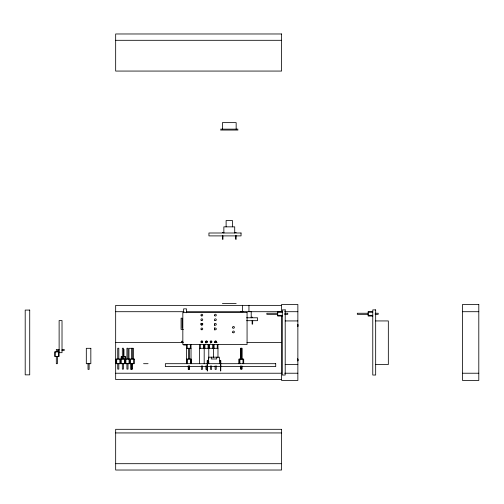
<?xml version="1.0" encoding="UTF-8"?>
<svg xmlns="http://www.w3.org/2000/svg" width="504" height="504" viewBox="0 0 504 504"><rect width="100%" height="100%" fill="white"/><g stroke="black" fill="none" stroke-linecap="round" stroke-linejoin="round"><path stroke-width="0.76" d="M207.566 360.883L207.566 365.684L207.201 365.684M208.297 360.883L207.566 360.965L207.566 365.135L207.201 365.135M208.606 363.693L208.246 360.436L208.606 357.179L219.372 357.179L219.731 360.436L219.372 363.693M220.412 360.883L220.412 370.925L220.777 370.925L220.815 360.555L219.731 360.436M208.246 360.436L207.163 360.555L207.201 370.925L207.566 370.925L207.566 360.965M115.668 40.307L281.585 40.307M220.588 129.144L237.989 129.144M220.588 130.051L237.989 130.051M222.409 232.457L223.858 232.457M234.713 232.457L236.162 232.457M222.409 303.566L236.162 303.566M281.585 305.374L115.668 305.374L115.668 379.556L281.585 379.556M282.309 311.529L277.71 311.529L277.71 316.052L282.309 316.052M372.771 311.529L368.178 311.529L368.178 316.052L372.771 316.052M240.358 311.636L251.213 311.636L251.213 317.785M115.668 311.705L184.08 311.705M186.436 311.705L243.054 311.705M248.554 311.705L281.585 311.705L281.585 304.473L297.864 304.473L297.864 380.463L281.585 380.463L281.585 315.554M284.684 311.705L297.864 311.705M462.514 311.705L478.8 311.705M277.71 312.253L282.309 312.253M368.178 312.253L372.771 312.253M277.71 313.255L266.855 313.255L266.855 314.339L277.71 314.339M284.634 313.255L287.734 313.255L287.734 314.339L284.634 314.339M368.178 313.255L357.323 313.255L357.323 314.339L368.178 314.339M375.102 313.255L378.202 313.255L378.202 314.339L375.102 314.339M277.71 315.328L282.309 315.328M368.178 315.328L372.771 315.328M251.213 317.243L252.662 317.243M246.563 317.785L257.544 317.785L257.544 320.683L246.582 320.683M285.201 320.935L297.864 320.935M375.669 320.935L388.332 320.935L388.332 364.543L375.669 364.543M200.535 323.883L202.873 323.883M297.505 324.582L297.864 324.582M297.505 324.677L297.864 324.677M297.505 324.822L297.864 324.822M297.505 325.004L297.864 325.004M297.505 325.225L297.864 325.225M297.505 325.458L297.864 325.458M297.505 325.691L297.864 325.691M297.505 325.912L297.864 325.912M297.505 326.101L297.864 326.101M297.505 326.245L297.864 326.245M297.505 326.334L297.864 326.334M183.412 329.402L181.081 329.402L181.081 318.182L182.171 318.182L182.171 328.312M182.876 341.271L181.446 341.271L181.446 342.361L182.952 342.361M205.941 342.361L207.031 342.361L207.031 341.271L205.941 341.271L205.941 343.104M210.54 342.361L211.623 342.361L211.623 341.271L210.54 341.271L210.54 343.104M215.132 342.361L216.222 342.361M115.668 342.468L183.292 342.468M214.742 342.468L217.104 342.468M246.985 342.468L281.585 342.468M183.613 345.045L186.512 345.045M186.512 348.308L191.035 348.308M199.59 348.308L217.974 348.308M59.176 349.417L56.316 349.417L56.316 351.855M62.042 349.417L64.191 349.417L64.191 350.501L61.929 350.501M58.911 350.501L57.399 350.501L57.399 351.855M59.125 351.855L54.602 351.855L54.602 356.454L59.125 356.454L59.125 320.563L62.017 320.563L62.017 352.68L59.125 352.68M297.505 359.056L297.864 359.056M297.505 359.144L297.864 359.144M297.505 359.289L297.864 359.289M297.505 359.472L297.864 359.472M297.505 359.692L297.864 359.692M297.505 359.925L297.864 359.925M297.505 360.158L297.864 360.158M297.505 360.379L297.864 360.379M297.505 360.568L297.864 360.568M297.505 360.713L297.864 360.713M297.505 360.801L297.864 360.801M143.552 363.693L148.075 363.693M285.201 364.543L297.864 364.543M220.412 365.135L220.777 365.135M220.777 365.684L220.412 365.684L220.406 360.965L219.681 360.883M115.668 373.225L281.585 373.225M284.684 373.225L297.864 373.225M462.514 373.225L478.8 373.225M115.668 432.936L281.585 432.936M115.668 463.693L281.585 463.693M252.662 320.298L252.662 324.122L252.12 324.122L252.12 320.601M248.951 305.304L248.951 311.636M243.703 363.693L243.703 359.094L238.984 359.094L238.984 363.693M242.978 359.094L242.978 363.693M242.619 305.304L242.619 311.636M241.983 359.094L241.983 348.239L240.698 348.239L240.698 359.094M241.983 366.017L241.983 369.117L240.698 369.117L240.698 366.017M241.788 348.239L241.788 359.094M241.788 366.017L241.788 369.117M240.893 348.239L240.893 359.094M240.893 366.017L240.893 369.117M239.904 359.094L239.904 363.693M239.179 359.094L239.179 363.693M236.162 129.144L236.162 122.63L222.409 122.63L222.409 129.144M236.162 235.513L236.162 239.337L235.62 239.337L235.62 235.815M234.713 232.999L234.713 226.85L223.858 226.85L223.858 232.999M232.451 226.85L232.451 220.519L226.12 220.519L226.12 226.85M222.951 235.815L222.951 239.337L222.409 239.337L222.409 235.513M217.974 344.484L217.974 357.538M217.249 344.484L217.249 348.308M216.701 357.179L216.701 358.987L211.277 358.987L211.277 357.179M216.222 342.493L216.222 341.271L215.132 341.271L215.132 342.493M216.222 365.828L216.222 369.388L215.132 369.388L215.132 365.828M214.553 323.883L214.553 325.414M214.553 327.707L214.553 330.007M214.106 344.484L214.106 348.308M213.381 344.484L213.381 357.538M212.657 344.484L212.657 348.308M211.623 365.828L211.623 369.388L210.54 369.388L210.54 365.828M209.507 344.484L209.507 348.308M208.782 344.484L208.782 359.075M208.782 361.381L208.782 363.693M208.058 344.484L208.058 348.308M207.031 365.828L207.031 369.388L205.941 369.388L205.941 365.828M204.914 344.484L204.914 348.308M204.189 344.484L204.189 363.693M203.465 344.484L203.465 348.308M202.432 365.828L202.432 369.388L201.348 369.388L201.348 365.828M200.315 344.484L200.315 348.308M199.59 344.484L199.59 363.693M191.23 363.693L191.23 359.094L186.707 359.094L186.707 363.693M191.035 344.484L191.035 363.693M190.512 359.094L190.512 363.693M190.31 344.484L190.31 348.308M189.51 348.239L189.51 359.094M189.51 366.017L189.51 369.117L188.427 369.117L188.427 366.017M189.315 365.828L189.315 369.388L188.231 369.388L188.231 365.828M188.427 348.239L188.427 359.094M187.431 359.094L187.431 363.693M187.236 344.484L187.236 348.308M186.512 312.789L186.512 308.858L183.613 308.858L183.613 312.789M186.512 344.484L186.512 363.693M133.636 359.094L133.636 363.693M133.497 359.075L133.497 348.308L128.974 348.308L128.974 359.075M132.609 348.239L132.609 359.094M132.609 363.693L132.609 369.117L131.519 369.117L131.519 363.693M131.777 363.693L131.777 369.388L130.694 369.388L130.694 363.693M131.519 348.239L131.519 359.094M130.492 359.094L130.492 363.693M129.767 359.094L129.767 363.693M129.043 359.094L129.043 363.693M128.01 359.094L128.01 348.239L126.926 348.239L126.926 359.094M128.01 363.693L128.01 369.117L126.926 369.117L126.926 363.693M125.893 359.094L125.893 363.693M125.679 358.949L125.679 356.649L121.155 356.649L121.155 358.949M125.168 359.094L125.168 363.693M124.96 356.649L124.96 358.949M124.444 359.094L124.444 363.693M123.959 349.417L123.959 356.649M123.417 359.094L123.417 348.239L122.327 348.239L122.327 359.094M123.417 363.693L123.417 369.117L122.327 369.117L122.327 363.693M121.88 356.649L121.88 358.949M121.3 359.094L121.3 363.693M120.576 359.094L120.576 363.693M119.851 359.094L119.851 363.693M118.818 359.094L118.818 348.239L117.734 348.239L117.734 359.094M118.818 363.693L118.818 369.117L117.734 369.117L117.734 363.693M116.701 359.094L116.701 363.693M89.113 363.693L89.113 369.388L88.03 369.388L88.03 363.693M58.401 351.855L58.401 356.454M57.399 356.454L57.399 363.693L56.316 363.693L56.316 356.454M55.327 351.855L55.327 356.454M281.585 33.976L115.668 33.976L115.668 71.064L281.585 71.064L281.585 33.976M241.044 232.999L208.933 232.999L208.933 235.897L241.044 235.897L241.044 232.999M478.8 304.473L462.514 304.473L462.514 380.463L478.8 380.463L478.8 304.473M285.201 309.897L282.309 309.897L282.309 375.033L285.201 375.033L285.201 309.897M375.669 309.897L372.771 309.897L372.771 375.033L375.669 375.033L375.669 309.897M29.723 310.08L25.2 310.08L25.2 374.856L29.723 374.856L29.723 310.08M247.067 312.423L182.832 312.423L182.832 344.534L247.067 344.534L247.067 312.423M202.432 341.271L201.348 341.271L201.348 342.361L202.432 342.361L202.432 341.271M90.833 348.308L86.31 348.308L86.31 363.693L90.833 363.693L90.833 348.308M134.36 359.094L115.977 359.094L115.977 363.693L134.36 363.693L134.36 359.094M275.719 363.693L165.35 363.693L165.35 366.584L275.719 366.584L275.719 363.693M281.585 429.314L115.668 429.314L115.668 470.024L281.585 470.024L281.585 429.314M205.789 342.462A0.907 0.907 0 0 0 207.302 342.059A0.907 0.907 0 0 0 206.193 340.95A0.907 0.907 0 0 0 205.789 342.462M210.382 342.462A0.907 0.907 0 0 0 211.894 342.059A0.907 0.907 0 0 0 210.785 340.95A0.907 0.907 0 0 0 210.382 342.462M214.981 342.462A0.907 0.907 0 0 0 216.493 342.059A0.907 0.907 0 0 0 215.384 340.95A0.907 0.907 0 0 0 214.981 342.462M232.854 327.984A0.907 0.907 0 0 0 234.366 327.581A0.907 0.907 0 0 0 233.257 326.472A0.907 0.907 0 0 0 232.854 327.984M232.854 332.583A0.907 0.907 0 0 0 234.366 332.18A0.907 0.907 0 0 0 233.257 331.071A0.907 0.907 0 0 0 232.854 332.583M201.191 342.462A0.907 0.907 0 0 0 202.703 342.059A0.907 0.907 0 0 0 201.594 340.95A0.907 0.907 0 0 0 201.191 342.462M214.761 315.775A0.907 0.907 0 0 0 216.273 315.365A0.907 0.907 0 0 0 215.164 314.263A0.907 0.907 0 0 0 214.761 315.775M214.761 320.368A0.907 0.907 0 0 0 216.273 319.964A0.907 0.907 0 0 0 215.164 318.856A0.907 0.907 0 0 0 214.761 320.368M214.761 324.967A0.907 0.907 0 0 0 216.273 324.557A0.907 0.907 0 0 0 215.164 323.455A0.907 0.907 0 0 0 214.761 324.967M214.761 329.559A0.907 0.907 0 0 0 216.273 329.156A0.907 0.907 0 0 0 215.164 328.047A0.907 0.907 0 0 0 214.761 329.559M201.191 329.559A0.907 0.907 0 0 0 202.703 329.156A0.907 0.907 0 0 0 201.594 328.047A0.907 0.907 0 0 0 201.191 329.559M201.191 324.967A0.907 0.907 0 0 0 202.703 324.557A0.907 0.907 0 0 0 201.594 323.455A0.907 0.907 0 0 0 201.191 324.967M201.191 320.368A0.907 0.907 0 0 0 202.703 319.964A0.907 0.907 0 0 0 201.594 318.856A0.907 0.907 0 0 0 201.191 320.368M201.191 315.775A0.907 0.907 0 0 0 202.703 315.365A0.907 0.907 0 0 0 201.594 314.263A0.907 0.907 0 0 0 201.191 315.775"/></g></svg>
